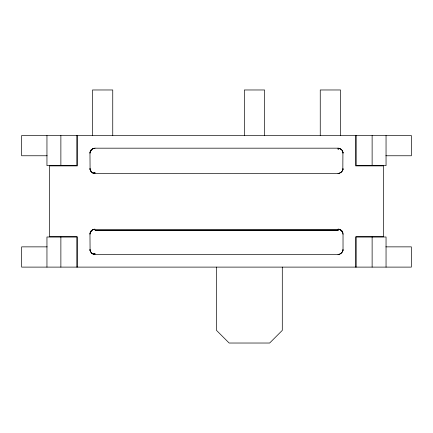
<?xml version="1.0" encoding="UTF-8"?>
<svg xmlns="http://www.w3.org/2000/svg" width="433" height="433" viewBox="0 0 433 433"><rect width="100%" height="100%" fill="white"/><g stroke="black" fill="none" stroke-linecap="round" stroke-linejoin="round"><path stroke-width="0.65" d="M89.972 153.239L90.427 151.128L90.01 152.568L91.477 149.629L91.033 150.132L92.927 148.627L92.348 148.941L95.033 148.178L337.967 148.178L340.078 148.627L338.633 148.21L341.572 149.677L341.074 149.233L342.346 150.706L343.006 152.762L342.92 152.167L342.833 169.833L342.573 170.532L342.99 169.087L342.346 170.948L341.22 172.296L338.438 173.465L339.034 173.373L95.033 173.481L92.224 172.637C97.501 174.683 91.368 172.848 90.919 171.376L91.341 171.89L89.994 168.892L90.08 169.482L89.972 153.239C89.929 150.532 92.332 148.129 95.033 148.178M89.972 234.215L90.427 232.104L90.01 233.544L91.477 230.605L91.033 231.108L92.927 229.604L92.348 229.918L95.033 229.154C92.332 229.106 89.929 231.509 89.972 234.215L90.08 250.469L89.994 249.868L90.654 251.925L90.427 251.503L91.926 253.402L91.428 252.953L94.367 254.42L92.922 254.003L95.033 254.458L337.967 254.458L339.694 254.155L341.22 253.273L342.346 251.925L342.99 250.068L342.573 251.508L343.028 249.397L343.028 234.215L342.72 232.483L341.659 230.746L342.081 231.26C341.642 229.782 335.483 227.937 340.776 229.999L338.373 229.171M343.028 168.421C343.071 171.127 340.668 173.53 337.967 173.481M343.028 249.397C343.071 252.103 340.668 254.507 337.967 254.458M47.165 155.766L21.65 155.766L21.65 135.524L411.35 135.524L411.35 155.766L385.835 155.766M95.033 229.988L338.514 230.08L95.033 230.167L337.967 229.988M47.165 246.864L21.65 246.864L21.65 267.112L411.35 267.112L411.35 246.864L385.835 246.864M337.967 148.178C340.668 148.129 343.071 150.532 343.028 153.239M95.033 173.481C92.332 173.53 89.929 171.127 89.972 168.421M337.967 229.154C340.668 229.106 343.071 231.509 343.028 234.215M95.033 254.458C92.332 254.507 89.929 252.103 89.972 249.397M386.047 135.524L386.047 165.639L356.186 165.639L356.186 135.524M386.047 267.112L386.047 236.997L356.186 236.997L356.186 267.112M372.126 135.524L372.126 165.639M372.126 236.997L372.126 267.112M355.677 135.524L355.677 165.888L383.514 165.888L383.514 236.743L355.677 236.743L355.677 267.112M340.495 135.524L340.495 89.972L320.252 89.972L320.252 135.524M282.294 267.112L282.294 330.374L269.64 343.028L229.154 343.028L216.5 330.374L216.5 267.112M264.579 135.524L264.579 89.972L244.336 89.972L244.336 135.524M112.748 135.524L112.748 89.972L92.505 89.972L92.505 135.524M77.323 135.524L77.323 165.888L49.486 165.888L49.486 236.743L77.323 236.743L77.323 267.112M76.814 135.524L76.814 165.639L46.953 165.639L46.953 135.524M76.814 267.112L76.814 236.997L46.953 236.997L46.953 267.112M60.874 135.524L60.874 165.639M60.874 236.997L60.874 267.112M95.033 172.469L94.486 172.556L95.033 172.469M338.514 149.104L337.967 149.012L338.514 149.104M95.033 253.446L94.486 253.532L95.033 253.446"/></g></svg>
